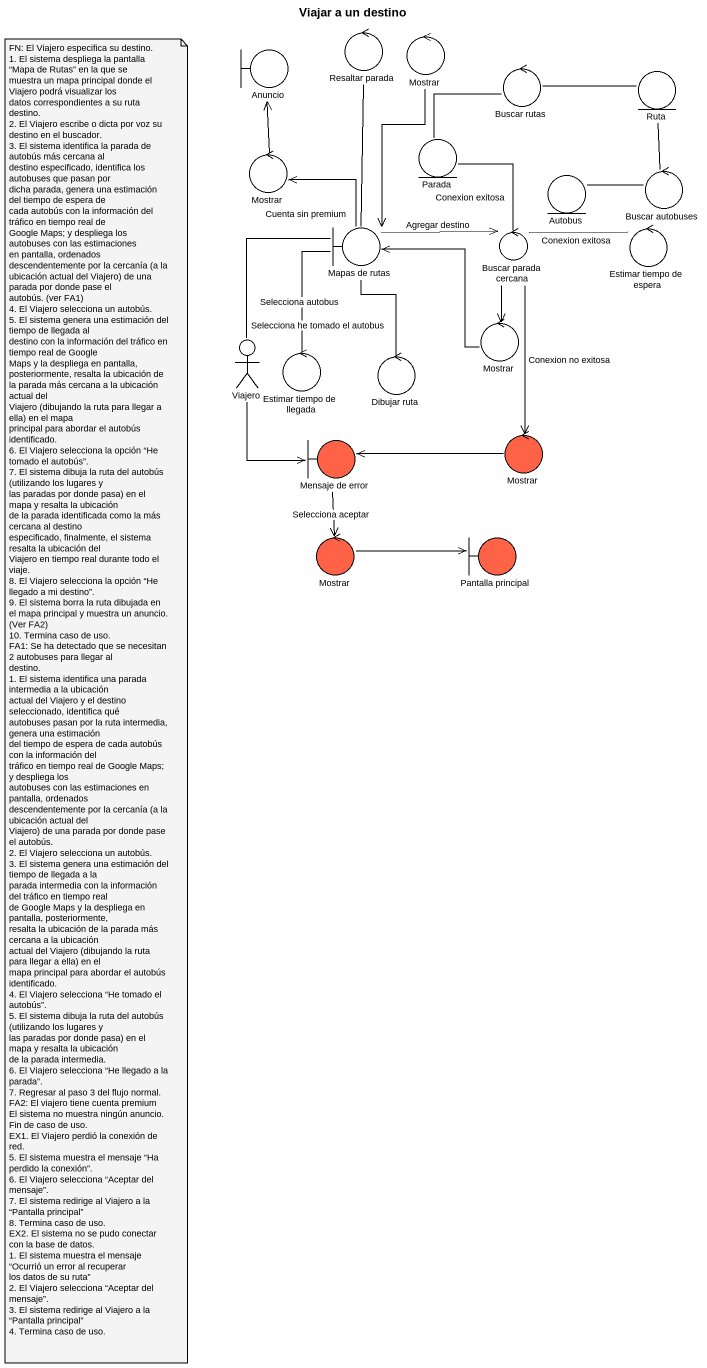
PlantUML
@startuml
title Viajar a un destino
control "Resaltar parada" as Resaltar_parada
control Mostrar
boundary Anuncio
control "Buscar rutas" as Buscar_rutas
entity Ruta
control "Mostrar" as Mostrar_2
entity Parada
entity Autobus
control "Buscar autobuses" as Buscar_autobuses
boundary "Mapas de rutas" as Mapas_de_rutas
control "Buscar parada cercana" as Buscar_parada_cercana
control "Estimar tiempo de espera" as Estimar_tiempo_de_espera
actor Viajero
control "Estimar tiempo de llegada" as Estimar_tiempo_de_llegada
control "Mostrar" as Mostrar_3
control "Dibujar ruta" as Dibujar_ruta
boundary "Mensaje de error" as Mensaje_de_error #FF6347
control "Mostrar" as Mostrar_4 #FF6347
control "Mostrar" as Mostrar_5 #FF6347
boundary "Pantalla principal" as Pantalla_principal #FF6347
Resaltar_parada -- Mapas_de_rutas
Mostrar --> Mapas_de_rutas
Buscar_rutas -right- Ruta
Ruta -- Buscar_autobuses
Mostrar_2 -up-> Anuncio
Parada -up- Buscar_rutas
Buscar_autobuses -left- Autobus
Mapas_de_rutas -up-> Mostrar_2 : Cuenta sin premium
Mapas_de_rutas -right-> Buscar_parada_cercana : Agregar destino
Mapas_de_rutas -- Estimar_tiempo_de_llegada : Selecciona autobus
Buscar_parada_cercana -up- Parada : Conexion exitosa
Buscar_parada_cercana -right- Estimar_tiempo_de_espera : Conexion exitosa
Buscar_parada_cercana --> Mostrar_3
Buscar_parada_cercana --> Mostrar_4 : Conexion no exitosa
Viajero -up- Mapas_de_rutas
Viajero --> Mensaje_de_error
Mostrar_3 -up-> Mapas_de_rutas
Dibujar_ruta -up- Mapas_de_rutas : Selecciona he tomado el autobus
Mensaje_de_error --> Mostrar_5 : Selecciona aceptar
Mostrar_4 -left-> Mensaje_de_error
Mostrar_5 -right-> Pantalla_principal
note as N1
  FN: El Viajero especifica su destino.
  1. El sistema despliega la pantalla “Mapa de Rutas” en la que se
  muestra un mapa principal donde el Viajero podrá visualizar los
  datos correspondientes a su ruta destino.
  2. El Viajero escribe o dicta por voz su destino en el buscador.
  3. El sistema identifica la parada de autobús más cercana al
  destino especificado, identifica los autobuses que pasan por
  dicha parada, genera una estimación del tiempo de espera de
  cada autobús con la información del tráfico en tiempo real de
  Google Maps; y despliega los autobuses con las estimaciones
  en pantalla, ordenados descendentemente por la cercanía (a la
  ubicación actual del Viajero) de una parada por donde pase el
  autobús. (ver FA1)
  4. El Viajero selecciona un autobús.
  5. El sistema genera una estimación del tiempo de llegada al
  destino con la información del tráfico en tiempo real de Google
  Maps y la despliega en pantalla, posteriormente, resalta la ubicación de la parada más cercana a la ubicación actual del
  Viajero (dibujando la ruta para llegar a ella) en el mapa
  principal para abordar el autobús identificado.
  6. El Viajero selecciona la opción “He tomado el autobús”.
  7. El sistema dibuja la ruta del autobús (utilizando los lugares y
  las paradas por donde pasa) en el mapa y resalta la ubicación
  de la parada identificada como la más cercana al destino
  especificado, finalmente, el sistema resalta la ubicación del
  Viajero en tiempo real durante todo el viaje.
  8. El Viajero selecciona la opción “He llegado a mi destino”.
  9. El sistema borra la ruta dibujada en el mapa principal y muestra un anuncio. (Ver FA2)
  10. Termina caso de uso.
  FA1: Se ha detectado que se necesitan 2 autobuses para llegar al
  destino.
  1. El sistema identifica una parada intermedia a la ubicación
  actual del Viajero y el destino seleccionado, identifica qué
  autobuses pasan por la ruta intermedia, genera una estimación
  del tiempo de espera de cada autobús con la información del
  tráfico en tiempo real de Google Maps; y despliega los
  autobuses con las estimaciones en pantalla, ordenados
  descendentemente por la cercanía (a la ubicación actual del
  Viajero) de una parada por donde pase el autobús.
  2. El Viajero selecciona un autobús.
  3. El sistema genera una estimación del tiempo de llegada a la
  parada intermedia con la información del tráfico en tiempo real
  de Google Maps y la despliega en pantalla, posteriormente,
  resalta la ubicación de la parada más cercana a la ubicación
  actual del Viajero (dibujando la ruta para llegar a ella) en el
  mapa principal para abordar el autobús identificado.
  4. El Viajero selecciona “He tomado el autobús”.
  5. El sistema dibuja la ruta del autobús (utilizando los lugares y
  las paradas por donde pasa) en el mapa y resalta la ubicación
  de la parada intermedia.
  6. El Viajero selecciona “He llegado a la parada”.
  7. Regresar al paso 3 del flujo normal.
  FA2: El viajero tiene cuenta premium
  El sistema no muestra ningún anuncio.
  Fin de caso de uso.
  EX1. El Viajero perdió la conexión de red.
  5. El sistema muestra el mensaje “Ha perdido la conexión”.
  6. El Viajero selecciona “Aceptar del mensaje”.
  7. El sistema redirige al Viajero a la “Pantalla principal”
  8. Termina caso de uso.
  EX2. El sistema no se pudo conectar con la base de datos.
  1. El sistema muestra el mensaje “Ocurrió un error al recuperar
  los datos de su ruta”
  2. El Viajero selecciona “Aceptar del mensaje”.
  3. El sistema redirige al Viajero a la “Pantalla principal”
  4. Termina caso de uso.
end note
@enduml
